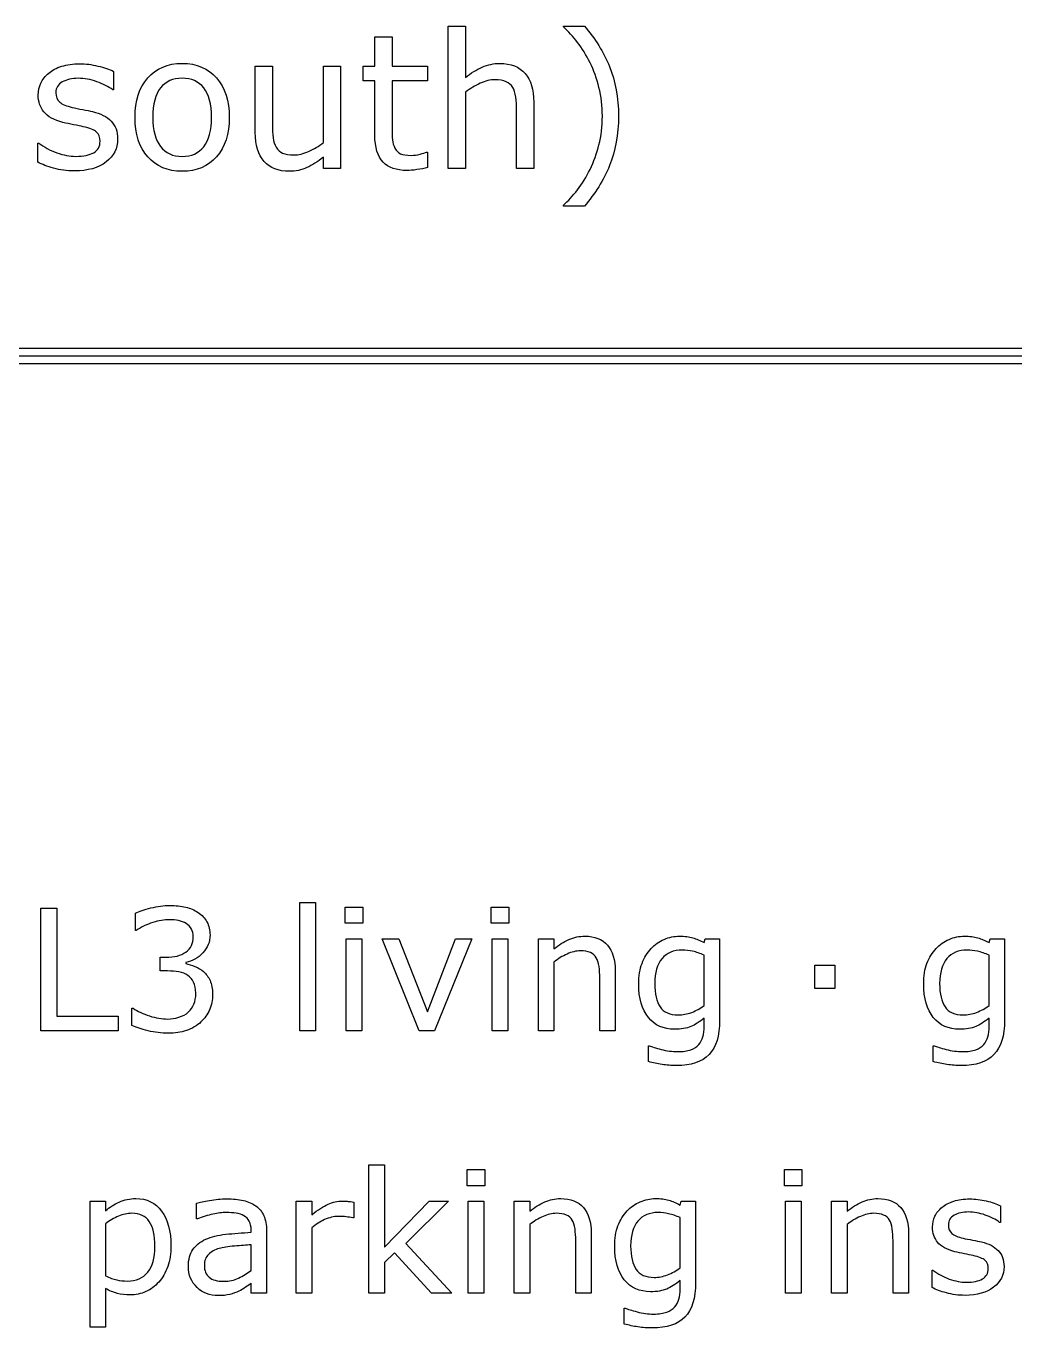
# Model space of a CAD drawing. Extents: x -13 to 750, y 12 to 2314.
# Drawn here: x 171.1 to 223.9, y 54 to 123.5 of the extents above; entities that cross this region are included whole.
import ezdxf

# ---------------------------------------------------------------- set-up
doc = ezdxf.new("R2010")
doc.units = 0
doc.layers.get('0').update_dxf_attribs({"linetype": 'CONTINUOUS'})

msp = doc.modelspace()

# ---------------------------------------------------------------- linework, layer by layer
at = {"color": 7}
for points in [[(194.53521, 119.9628), (194.53521, 115.89), (193.61724, 115.89), (193.61724, 123.4877), (194.53521, 123.4877), (194.53521, 120.7386)], [(199.75977, 123.4395), (199.75977, 123.4885), (200.87793, 123.4885)], [(189.69629, 117.6728), (189.69629, 120.5732), (189.07617, 120.5732), (189.07617, 121.3447), (189.69629, 121.3447), (189.69629, 122.9121), (190.61426, 122.9121), (190.61426, 121.3447), (192.50879, 121.3447), (192.50879, 120.5732), (190.61426, 120.5732), (190.61426, 118.0879)], [(175.75095, 121.0663), (175.75095, 120.0848), (175.70215, 120.0848)], [(183.30957, 117.8046), (183.30957, 121.3446), (184.22754, 121.3446), (184.22754, 118.2391)], [(186.95219, 117.2719), (186.95219, 121.3442), (187.87016, 121.3442), (187.87012, 115.8905)], [(198.17773, 115.8905), (197.25977, 115.8905), (197.25977, 118.996)], [(198.17778, 119.43), (198.17773, 115.8905)], [(202.69922, 118.6838), (202.69922, 118.6835)], [(171.70312, 116.2176), (171.70312, 117.2479), (171.75192, 117.2479)], [(192.45993, 116.765), (192.50873, 116.765), (192.50879, 115.9395)], [(187.87012, 115.8905), (186.95215, 115.8905), (186.95215, 116.496)], [(200.87793, 113.8788), (199.75977, 113.8788), (199.75977, 113.9278)], [(44, 105.89), (268, 105.89)], [(176.95603, 75.2382), (176.91213, 75.2382), (176.91213, 76.1567)], [(199.24963, 73.5547), (199.24963, 69.89), (198.42346, 69.89), (198.42346, 74.7987), (199.24963, 74.7987), (199.24963, 74.2538)], [(207.27393, 74.5876), (207.32663, 74.7985), (208.10007, 74.7985), (208.10017, 70.4481)], [(222.48341, 74.5876), (222.53611, 74.7985), (223.30955, 74.7985), (223.30964, 70.4481)], [(178.63035, 73.076), (178.23484, 73.076), (178.23484, 73.8055), (178.54246, 73.8055)], [(207.274, 71.2391), (207.274, 73.9154)], [(222.48347, 71.2391), (222.48347, 73.9154)], [(179.60598, 73.5287), (179.60598, 73.4667)], [(180.5508, 73.0405), (180.55078, 73.0409)], [(202.52795, 73.076), (202.5279, 69.89)], [(202.5279, 69.89), (201.70173, 69.89), (201.70173, 72.6849)], [(176.72314, 70.1669), (176.72314, 71.0853), (176.78904, 71.0853)], [(207.274, 71.2392), (207.274, 71.2391)], [(222.48347, 71.2392), (222.48347, 71.2391)], [(207.27393, 70.1096), (207.27393, 70.5579)], [(222.48341, 70.1096), (222.48341, 70.5579)], [(204.2945, 68.242), (204.2945, 69.0857), (204.3384, 69.0857)], [(219.50398, 68.242), (219.50398, 69.0857), (219.54788, 69.0857)], [(175.31692, 56.1367), (175.31692, 54.0801), (174.49075, 54.0801), (174.49075, 60.7993), (175.31692, 60.7993), (175.31692, 60.2851)], [(180.22119, 59.8539), (180.17729, 59.8539), (180.17729, 60.6932)], [(186.32964, 59.3754), (186.32964, 55.89), (185.50347, 55.89), (185.50347, 60.7987), (186.32964, 60.7987), (186.32964, 60.0736)], [(188.56646, 60.7467), (188.56641, 59.8978)], [(197.9663, 59.5547), (197.9663, 55.89), (197.14013, 55.89), (197.14013, 60.7987), (197.9663, 60.7987), (197.9663, 60.2538)], [(205.99069, 60.5876), (206.04339, 60.7985), (206.81682, 60.7985), (206.81693, 56.4481)], [(214.90286, 59.5547), (214.90286, 55.89), (214.07669, 55.89), (214.07669, 60.7987), (214.90286, 60.7987), (214.90286, 60.2538)], [(223.08548, 60.5479), (223.08548, 59.6646), (223.04158, 59.6646)], [(188.56641, 59.8978), (188.52251, 59.8978)], [(205.99076, 57.2391), (205.99076, 59.9154)], [(175.31692, 59.5903), (175.31692, 56.8086)], [(183.09082, 59.1335), (183.09082, 59.2609)], [(183.91264, 59.2208), (183.9126, 55.89)], [(201.24462, 59.076), (201.24467, 55.89)], [(218.18118, 59.076), (218.18123, 55.89)], [(178.81058, 58.4043), (178.81058, 58.4038)], [(183.09082, 57.0985), (183.09082, 58.4652)], [(201.24467, 55.89), (200.4185, 55.89), (200.4185, 58.6849)], [(218.18123, 55.89), (217.35506, 55.89), (217.35506, 58.6849)], [(183.09082, 57.0984), (183.09082, 57.0985)], [(205.99076, 57.2392), (205.99076, 57.2391)], [(219.44246, 56.1844), (219.44246, 57.1117), (219.48636, 57.1117)], [(223.27889, 57.3044), (223.27889, 57.305)], [(183.9126, 55.89), (183.09082, 55.89), (183.09082, 56.4129)], [(205.99069, 56.1096), (205.99069, 56.5579)], [(203.01127, 54.242), (203.01127, 55.0857), (203.05517, 55.0857)]]:
    msp.add_lwpolyline(points, dxfattribs=at)
for points in [[(180.98047, 118.6151)], [(181.92773, 118.6151)], [(175.96582, 117.4628)], [(44, 106.2904), (44, 105.4896), (268, 105.4896), (268, 106.2904)], [(175.99805, 69.89), (171.8584, 69.89), (171.8584, 76.4335), (172.72852, 76.4335), (172.72852, 70.6634), (175.99805, 70.6634)], [(186.52295, 69.89), (185.69678, 69.89), (185.69678, 76.7279), (186.52295, 76.7279)], [(189.04541, 75.6205), (188.11377, 75.6205), (188.11377, 76.4774), (189.04541, 76.4774)], [(196.84134, 75.6205), (195.9097, 75.6205), (195.9097, 76.4774), (196.84134, 76.4774)], [(188.99271, 69.89), (188.16653, 69.89), (188.16653, 74.7987), (188.99271, 74.7987)], [(194.87259, 74.7987), (192.88626, 69.89), (192.05569, 69.89), (190.08255, 74.7987), (190.97903, 74.7987), (192.49954, 70.892), (194.00687, 74.7987)], [(196.78864, 69.89), (195.96247, 69.89), (195.96247, 74.7987), (196.78864, 74.7987)], [(214.23933, 72.1356), (213.18903, 72.1356), (213.18903, 73.3793), (214.23933, 73.3793)], [(193.80029, 55.89), (192.71045, 55.89), (190.7417, 58.0389), (190.20557, 57.5292), (190.20557, 55.89), (189.37939, 55.89), (189.37939, 62.7279), (190.20557, 62.7279), (190.20557, 58.3421), (192.5918, 60.7987), (193.6333, 60.7987), (191.35254, 58.5311)], [(195.55811, 61.6205), (194.62646, 61.6205), (194.62646, 62.4774), (195.55811, 62.4774)], [(212.49467, 61.6205), (211.56303, 61.6205), (211.56303, 62.4774), (212.49467, 62.4774)], [(195.50541, 55.89), (194.67924, 55.89), (194.67924, 60.7987), (195.50541, 60.7987)], [(212.44197, 55.89), (211.6158, 55.89), (211.6158, 60.7987), (212.44197, 60.7987)], [(177.95804, 58.3819)]]:
    msp.add_lwpolyline(points, close=True, dxfattribs=at)
for points in [[(200.51172, 122.6143), (200.274087, 122.926833), (200.023437, 123.2019), (199.75977, 123.4395)], [(200.87793, 123.4885), (201.454103, 122.827633), (201.901693, 122.1066), (202.2207, 121.3254)], [(201.18066, 121.5303), (200.975587, 121.943767), (200.752607, 122.3051), (200.51172, 122.6143)], [(171.86423, 120.4462), (171.95863, 120.644733), (172.10023, 120.822133), (172.28903, 120.9784)], [(172.28903, 120.9784), (172.471323, 121.1314), (172.702443, 121.251833), (172.98239, 121.3397)], [(172.98239, 121.3397), (173.265597, 121.430833), (173.581353, 121.4764), (173.92966, 121.4764)], [(173.92966, 121.4764), (174.25518, 121.4764), (174.583957, 121.435733), (174.91599, 121.3544)], [(174.91599, 121.3544), (175.251277, 121.276267), (175.529597, 121.180233), (175.75095, 121.0663)], [(177.57227, 120.7196), (178.027997, 121.2372), (178.641603, 121.496), (179.41309, 121.496)], [(179.41309, 121.496), (180.178063, 121.496), (180.788413, 121.2372), (181.24414, 120.7196)], [(194.53521, 120.7386), (194.821663, 120.976267), (195.117887, 121.161833), (195.42388, 121.2953)], [(195.42388, 121.2953), (195.729867, 121.428767), (196.043993, 121.4955), (196.36626, 121.4955)], [(196.36626, 121.4955), (196.955453, 121.4955), (197.404673, 121.318067), (197.71392, 120.9632)], [(197.71392, 120.9632), (198.02316, 120.6084), (198.17778, 120.097333), (198.17778, 119.43)], [(201.65918, 120.2071), (201.53874, 120.6889), (201.379233, 121.129967), (201.18066, 121.5303)], [(202.2207, 121.3254), (202.539713, 120.544133), (202.69922, 119.6636), (202.69922, 118.6838)], [(171.72751, 119.8114), (171.72751, 120.036), (171.773083, 120.2476), (171.86423, 120.4462)], [(173.01172, 120.5048), (172.7806, 120.3778), (172.66504, 120.187367), (172.66504, 119.9335)], [(173.86133, 120.7001), (173.526043, 120.7001), (173.24284, 120.635), (173.01172, 120.5048)], [(174.84766, 120.5194), (174.512373, 120.639867), (174.183597, 120.7001), (173.86133, 120.7001)], [(175.70215, 120.0848), (175.467777, 120.257333), (175.182947, 120.4022), (174.84766, 120.5194)], [(176.89355, 118.6151), (176.89355, 119.503767), (177.11979, 120.205267), (177.57227, 120.7196)], [(178.25098, 120.1874), (177.97754, 119.8456), (177.84082, 119.3215), (177.84082, 118.6151)], [(179.41309, 120.705), (178.915043, 120.705), (178.527673, 120.532467), (178.25098, 120.1874)], [(180.56543, 120.1874), (180.288737, 120.532467), (179.904623, 120.705), (179.41309, 120.705)], [(180.98047, 118.6151), (180.98047, 119.3215), (180.842123, 119.8456), (180.56543, 120.1874)], [(181.24414, 120.7196), (181.699867, 120.205267), (181.92773, 119.503767), (181.92773, 118.6151)], [(195.32134, 120.4364), (195.0479, 120.312733), (194.785857, 120.154867), (194.53521, 119.9628)], [(196.10747, 120.6219), (195.856823, 120.6219), (195.59478, 120.560067), (195.32134, 120.4364)], [(196.70317, 120.5194), (196.550177, 120.587733), (196.35161, 120.6219), (196.10747, 120.6219)], [(197.05474, 120.2167), (196.97336, 120.353367), (196.85617, 120.454267), (196.70317, 120.5194)], [(197.21587, 119.6991), (197.186603, 119.920433), (197.132893, 120.092967), (197.05474, 120.2167)], [(201.83984, 118.6837), (201.83984, 119.2175), (201.77962, 119.7253), (201.65918, 120.2071)], [(172.02536, 118.9032), (171.826793, 119.1506), (171.72751, 119.453333), (171.72751, 119.8114)], [(172.66504, 119.9335), (172.66504, 119.7089), (172.735027, 119.539633), (172.875, 119.4257)], [(197.25977, 118.996), (197.25977, 119.2466), (197.245137, 119.480967), (197.21587, 119.6991)], [(173.04587, 118.3466), (172.56735, 118.473533), (172.22718, 118.659067), (172.02536, 118.9032)], [(172.875, 119.4257), (173.01172, 119.311767), (173.233073, 119.218967), (173.53906, 119.1473)], [(173.53906, 119.1473), (173.708333, 119.107967), (173.897137, 119.0689), (174.10547, 119.0301)], [(174.10547, 119.0301), (174.317057, 118.990767), (174.492837, 118.954967), (174.63281, 118.9227)], [(174.63281, 118.9227), (175.059243, 118.825033), (175.38802, 118.6574), (175.61914, 118.4198)], [(173.61716, 118.2196), (173.408827, 118.258933), (173.218397, 118.301267), (173.04587, 118.3466)], [(174.12985, 118.1171), (173.999643, 118.146433), (173.828747, 118.1806), (173.61716, 118.2196)], [(174.84274, 117.8339), (174.719047, 117.944567), (174.481417, 118.038967), (174.12985, 118.1171)], [(175.61914, 118.4198), (175.85026, 118.178933), (175.96582, 117.859933), (175.96582, 117.4628)], [(177.57227, 116.5106), (177.11979, 117.024933), (176.89355, 117.726433), (176.89355, 118.6151)], [(177.84082, 118.6151), (177.84082, 117.9315), (177.979167, 117.4123), (178.25586, 117.0575)], [(180.56055, 117.0526), (180.840497, 117.4042), (180.98047, 117.925033), (180.98047, 118.6151)], [(181.92773, 118.6151), (181.92773, 117.726433), (181.699867, 117.024933), (181.24414, 116.5106)], [(184.22754, 118.2391), (184.22754, 117.962433), (184.240573, 117.7248), (184.26664, 117.5262)], [(190.61426, 118.0879), (190.61426, 117.801433), (190.62076, 117.5768), (190.63376, 117.414)], [(201.65918, 117.1553), (201.77962, 117.617567), (201.83984, 118.127033), (201.83984, 118.6837)], [(202.69922, 118.6835), (202.69922, 117.703633), (202.539713, 116.8231), (202.2207, 116.0419)], [(175.02829, 117.3456), (175.02829, 117.5604), (174.96644, 117.723167), (174.84274, 117.8339)], [(175.96582, 117.4628), (175.96582, 116.964733), (175.759113, 116.5562), (175.3457, 116.2372)], [(183.78809, 116.2616), (183.469077, 116.613133), (183.30957, 117.127467), (183.30957, 117.8046)], [(184.26664, 117.5262), (184.292707, 117.330933), (184.348047, 117.1633), (184.43266, 117.0233)], [(190.13086, 116.2324), (189.841147, 116.531867), (189.69629, 117.012), (189.69629, 117.6728)], [(190.63376, 117.414), (190.64676, 117.254533), (190.692333, 117.1048), (190.77048, 116.9648)], [(171.75192, 117.2479), (172.041633, 117.029833), (172.3639, 116.8557), (172.71872, 116.7255)], [(172.71872, 116.7255), (173.07354, 116.5985), (173.41371, 116.535), (173.73923, 116.535)], [(173.73923, 116.535), (174.142877, 116.535), (174.45863, 116.6001), (174.68649, 116.7303)], [(174.68649, 116.7303), (174.914357, 116.860567), (175.02829, 117.065667), (175.02829, 117.3456)], [(178.25586, 117.0575), (178.532553, 116.7059), (178.918297, 116.5301), (179.41309, 116.5301)], [(179.41309, 116.5301), (179.90137, 116.5301), (180.283857, 116.704267), (180.56055, 117.0526)], [(184.43266, 117.0233), (184.520547, 116.8801), (184.634477, 116.775933), (184.77445, 116.7108)], [(184.77445, 116.7108), (184.914423, 116.645467), (185.117877, 116.6128), (185.38481, 116.6128)], [(185.38481, 116.6128), (185.622437, 116.6128), (185.881223, 116.674633), (186.16117, 116.7983)], [(186.16117, 116.7983), (186.444377, 116.921967), (186.70805, 117.079833), (186.95219, 117.2719)], [(190.77048, 116.9648), (190.842093, 116.8346), (190.93975, 116.738567), (191.06345, 116.6767)], [(192.10837, 116.6527), (192.27113, 116.698033), (192.388317, 116.735467), (192.45993, 116.765)], [(201.18066, 115.837), (201.382487, 116.253667), (201.541993, 116.6931), (201.65918, 117.1553)], [(172.54785, 115.9003), (172.212563, 115.9979), (171.930987, 116.103667), (171.70312, 116.2176)], [(175.3457, 116.2372), (174.935547, 115.9182), (174.374023, 115.7587), (173.66113, 115.7587)], [(179.41309, 115.7391), (178.641603, 115.7391), (178.027997, 115.996267), (177.57227, 116.5106)], [(181.24414, 116.5106), (180.788413, 115.996267), (180.178063, 115.7391), (179.41309, 115.7391)], [(185.12598, 115.7391), (184.55306, 115.7391), (184.107097, 115.913267), (183.78809, 116.2616)], [(186.95215, 116.496), (186.642903, 116.251867), (186.34668, 116.064667), (186.06348, 115.9344)], [(191.40039, 115.7832), (190.84375, 115.7832), (190.420573, 115.932933), (190.13086, 116.2324)], [(191.06345, 116.6767), (191.190403, 116.618033), (191.38246, 116.5887), (191.63962, 116.5887)], [(191.63962, 116.5887), (191.78936, 116.5887), (191.94561, 116.610033), (192.10837, 116.6527)], [(202.2207, 116.0419), (201.901693, 115.260633), (201.454103, 114.5396), (200.87793, 113.8788)], [(173.66113, 115.7587), (173.257483, 115.7587), (172.88639, 115.8059), (172.54785, 115.9003)], [(186.06348, 115.9344), (185.780273, 115.8042), (185.467773, 115.7391), (185.12598, 115.7391)], [(191.94238, 115.8272), (191.74056, 115.797867), (191.559897, 115.7832), (191.40039, 115.7832)], [(192.50879, 115.9395), (192.336263, 115.894167), (192.14746, 115.856733), (191.94238, 115.8272)], [(200.51172, 114.753), (200.765627, 115.075267), (200.988607, 115.4366), (201.18066, 115.837)], [(199.75977, 113.9278), (200.010417, 114.1524), (200.261067, 114.427467), (200.51172, 114.753)], [(176.91213, 76.1567), (177.120137, 76.259233), (177.396993, 76.353), (177.7427, 76.438)], [(177.7427, 76.438), (178.091327, 76.525867), (178.42824, 76.5698), (178.75344, 76.5698)], [(178.75344, 76.5698), (179.072773, 76.5698), (179.354023, 76.540467), (179.59719, 76.4818)], [(179.59719, 76.4818), (179.84035, 76.423133), (180.060077, 76.329367), (180.25637, 76.2005)], [(178.73143, 75.8095), (178.453103, 75.8095), (178.157203, 75.7597), (177.84373, 75.6601)], [(179.21922, 75.7655), (179.075667, 75.794833), (178.91307, 75.8095), (178.73143, 75.8095)], [(179.62352, 75.6073), (179.49754, 75.683433), (179.362773, 75.736167), (179.21922, 75.7655)], [(180.25637, 76.2005), (180.467303, 76.0599), (180.62697, 75.89), (180.73537, 75.6908)], [(177.84373, 75.6601), (177.530257, 75.5605), (177.234357, 75.419867), (176.95603, 75.2382)], [(179.90477, 75.3129), (179.837383, 75.432967), (179.743633, 75.5311), (179.62352, 75.6073)], [(180.00584, 74.8998), (180.00584, 75.058), (179.97215, 75.1957), (179.90477, 75.3129)], [(180.73537, 75.6908), (180.84377, 75.4916), (180.89797, 75.2587), (180.89797, 74.9921)], [(179.60594, 74.0824), (179.87254, 74.269867), (180.00584, 74.542333), (180.00584, 74.8998)], [(180.89797, 74.9921), (180.89797, 74.628767), (180.769063, 74.310867), (180.51125, 74.0384)], [(199.24963, 74.2538), (199.507443, 74.467667), (199.774047, 74.634633), (200.04944, 74.7547)], [(200.04944, 74.7547), (200.324827, 74.874833), (200.60754, 74.9349), (200.89758, 74.9349)], [(200.89758, 74.9349), (201.427853, 74.9349), (201.83215, 74.775233), (202.11047, 74.4559)], [(202.11047, 74.4559), (202.38879, 74.136567), (202.52795, 73.6766), (202.52795, 73.076)], [(204.44385, 74.2756), (204.634277, 74.483667), (204.86572, 74.6448), (205.13818, 74.759)], [(205.13818, 74.759), (205.41064, 74.8762), (205.681637, 74.9348), (205.95117, 74.9348)], [(205.95117, 74.9348), (206.23535, 74.9348), (206.472657, 74.905467), (206.66309, 74.8468)], [(206.66309, 74.8468), (206.856443, 74.791467), (207.060057, 74.705067), (207.27393, 74.5876)], [(219.65333, 74.2756), (219.843757, 74.483667), (220.075203, 74.6448), (220.34767, 74.759)], [(220.34767, 74.759), (220.62013, 74.8762), (220.891123, 74.9348), (221.16065, 74.9348)], [(221.16065, 74.9348), (221.44483, 74.9348), (221.682137, 74.905467), (221.87257, 74.8468)], [(221.87257, 74.8468), (222.06593, 74.791467), (222.269543, 74.705067), (222.48341, 74.5876)], [(178.54246, 73.8055), (178.987773, 73.8055), (179.342267, 73.8978), (179.60594, 74.0824)], [(180.51125, 74.0384), (180.25637, 73.768867), (179.954613, 73.598967), (179.60598, 73.5287)], [(199.95715, 73.981), (199.711057, 73.869667), (199.475217, 73.727567), (199.24963, 73.5547)], [(200.66467, 74.148), (200.439083, 74.148), (200.203243, 74.092333), (199.95715, 73.981)], [(201.2008, 74.056), (201.063107, 74.117333), (200.884397, 74.148), (200.66467, 74.148)], [(201.51721, 73.7836), (201.44397, 73.9066), (201.3385, 73.9974), (201.2008, 74.056)], [(201.66223, 73.3177), (201.63583, 73.516967), (201.58749, 73.672267), (201.51721, 73.7836)], [(203.95605, 73.4802), (204.07617, 73.787867), (204.23877, 74.053), (204.44385, 74.2756)], [(205.024, 73.7353), (204.763253, 73.430633), (204.63288, 72.988267), (204.63288, 72.4082)], [(206.09626, 74.1923), (205.64216, 74.1923), (205.28474, 74.039967), (205.024, 73.7353)], [(206.65876, 74.1263), (206.47126, 74.1703), (206.28376, 74.1923), (206.09626, 74.1923)], [(207.274, 73.9154), (207.054273, 74.015), (206.849193, 74.0853), (206.65876, 74.1263)], [(219.16554, 73.4802), (219.285653, 73.787867), (219.44825, 74.053), (219.65333, 74.2756)], [(220.23347, 73.7353), (219.97273, 73.430633), (219.84236, 72.988267), (219.84236, 72.4082)], [(221.30573, 74.1923), (220.85163, 74.1923), (220.49421, 74.039967), (220.23347, 73.7353)], [(221.86823, 74.1263), (221.68073, 74.1703), (221.49323, 74.1923), (221.30573, 74.1923)], [(222.48347, 73.9154), (222.263743, 74.015), (222.058663, 74.0853), (221.86823, 74.1263)], [(179.2368, 73.023), (179.0493, 73.058333), (178.84715, 73.076), (178.63035, 73.076)], [(179.7158, 72.8384), (179.583967, 72.929267), (179.4243, 72.9908), (179.2368, 73.023)], [(179.60598, 73.4667), (179.7466, 73.443367), (179.907733, 73.393567), (180.08938, 73.3173)], [(180.08938, 73.3173), (180.27102, 73.2441), (180.424827, 73.151833), (180.5508, 73.0405)], [(180.55078, 73.0409), (180.691407, 72.9149), (180.80713, 72.7567), (180.89795, 72.5663)], [(201.70173, 72.6849), (201.70173, 72.9105), (201.688563, 73.121433), (201.66223, 73.3177)], [(203.78027, 72.3904), (203.78027, 72.812267), (203.838863, 73.175533), (203.95605, 73.4802)], [(218.98976, 72.3904), (218.98976, 72.812267), (219.048353, 73.175533), (219.16554, 73.4802)], [(180.02342, 72.4737), (179.950173, 72.628967), (179.847633, 72.750533), (179.7158, 72.8384)], [(180.13768, 71.8936), (180.13768, 72.128), (180.099593, 72.321367), (180.02342, 72.4737)], [(180.89795, 72.5663), (180.98877, 72.375833), (181.03418, 72.129733), (181.03418, 71.828)], [(204.29443, 70.5974), (203.951657, 71.0222), (203.78027, 71.619867), (203.78027, 72.3904)], [(204.63288, 72.4082), (204.63288, 71.8574), (204.72956, 71.4399), (204.92292, 71.1557)], [(219.50392, 70.5974), (219.161147, 71.0222), (218.98976, 71.619867), (218.98976, 72.3904)], [(219.84236, 72.4082), (219.84236, 71.8574), (219.939037, 71.4399), (220.13239, 71.1557)], [(180.0366, 71.3047), (180.103987, 71.459967), (180.13768, 71.656267), (180.13768, 71.8936)], [(181.03418, 71.828), (181.03418, 71.529133), (180.97998, 71.2552), (180.87158, 71.0062)], [(176.78904, 71.0853), (177.038067, 70.921233), (177.331037, 70.785), (177.66795, 70.6766)], [(179.2324, 70.606), (179.440407, 70.667333), (179.608863, 70.758167), (179.73777, 70.8785)], [(179.73777, 70.8785), (179.872537, 71.007367), (179.972147, 71.149433), (180.0366, 71.3047)], [(180.87158, 71.0062), (180.76318, 70.7572), (180.610837, 70.5404), (180.41455, 70.3558)], [(204.92292, 71.1557), (205.11628, 70.871567), (205.43708, 70.7295), (205.88532, 70.7295)], [(205.88532, 70.7295), (206.12556, 70.7295), (206.365797, 70.7749), (206.60603, 70.8657)], [(206.60603, 70.8657), (206.84919, 70.959433), (207.071847, 71.083933), (207.274, 71.2392)], [(220.13239, 71.1557), (220.32575, 70.871567), (220.646553, 70.7295), (221.0948, 70.7295)], [(221.0948, 70.7295), (221.335033, 70.7295), (221.575267, 70.7749), (221.8155, 70.8657)], [(221.8155, 70.8657), (222.058667, 70.959433), (222.281323, 71.083933), (222.48347, 71.2392)], [(177.58887, 69.8856), (177.237303, 69.970533), (176.948727, 70.0643), (176.72314, 70.1669)], [(177.66795, 70.6766), (178.004863, 70.5682), (178.330057, 70.514), (178.64353, 70.514)], [(178.64353, 70.514), (178.828103, 70.514), (179.024393, 70.544667), (179.2324, 70.606)], [(180.41455, 70.3558), (180.194823, 70.150733), (179.935547, 69.9984), (179.63672, 69.8988)], [(205.69189, 69.9646), (205.105957, 69.9646), (204.640137, 70.175533), (204.29443, 70.5974)], [(207.27393, 70.5579), (207.024903, 70.358633), (206.786133, 70.2092), (206.55762, 70.1096)], [(208.10017, 70.4481), (208.10017, 69.6161), (207.911203, 69.005267), (207.53327, 68.6156)], [(220.90138, 69.9646), (220.31544, 69.9646), (219.84962, 70.175533), (219.50392, 70.5974)], [(222.48341, 70.5579), (222.234383, 70.358633), (221.995613, 70.2092), (221.7671, 70.1096)], [(223.30964, 70.4481), (223.30964, 69.6161), (223.120677, 69.005267), (222.74275, 68.6156)], [(178.66113, 69.7538), (178.29785, 69.7538), (177.94043, 69.797733), (177.58887, 69.8856)], [(179.63672, 69.8988), (179.34082, 69.802133), (179.015623, 69.7538), (178.66113, 69.7538)], [(206.55762, 70.1096), (206.332033, 70.012933), (206.043457, 69.9646), (205.69189, 69.9646)], [(206.9883, 69.156), (207.09084, 69.270267), (207.164083, 69.407967), (207.20803, 69.5691)], [(207.20803, 69.5691), (207.251963, 69.730233), (207.27393, 69.9104), (207.27393, 70.1096)], [(221.7671, 70.1096), (221.541513, 70.012933), (221.25294, 69.9646), (220.90138, 69.9646)], [(222.19778, 69.156), (222.30032, 69.270267), (222.373563, 69.407967), (222.41751, 69.5691)], [(222.41751, 69.5691), (222.461443, 69.730233), (222.48341, 69.9104), (222.48341, 70.1096)], [(204.3384, 69.0857), (204.473167, 69.033033), (204.687033, 68.968567), (204.98, 68.8923)], [(204.98, 68.8923), (205.272967, 68.813233), (205.565937, 68.7737), (205.85891, 68.7737)], [(205.85891, 68.7737), (206.140157, 68.7737), (206.373067, 68.8074), (206.55764, 68.8748)], [(206.55764, 68.8748), (206.742207, 68.942133), (206.88576, 69.035867), (206.9883, 69.156)], [(219.54788, 69.0857), (219.682647, 69.033033), (219.896513, 68.968567), (220.18948, 68.8923)], [(220.18948, 68.8923), (220.482453, 68.813233), (220.775423, 68.7737), (221.06839, 68.7737)], [(221.06839, 68.7737), (221.349637, 68.7737), (221.582547, 68.8074), (221.76712, 68.8748)], [(221.76712, 68.8748), (221.951693, 68.942133), (222.095247, 69.035867), (222.19778, 69.156)], [(205.024, 68.0881), (204.777907, 68.123433), (204.53474, 68.174733), (204.2945, 68.242)], [(205.78864, 68.0311), (205.5279, 68.0311), (205.27302, 68.0501), (205.024, 68.0881)], [(207.53327, 68.6156), (207.155343, 68.225933), (206.5738, 68.0311), (205.78864, 68.0311)], [(220.23347, 68.0881), (219.987377, 68.123433), (219.744213, 68.174733), (219.50398, 68.242)], [(220.99812, 68.0311), (220.737373, 68.0311), (220.48249, 68.0501), (220.23347, 68.0881)], [(222.74275, 68.6156), (222.364817, 68.225933), (221.783273, 68.0311), (220.99812, 68.0311)], [(175.31692, 60.2851), (175.536647, 60.4697), (175.782743, 60.623533), (176.05521, 60.7466)], [(176.05521, 60.7466), (176.330597, 60.872533), (176.623563, 60.9355), (176.93411, 60.9355)], [(176.93411, 60.9355), (177.52591, 60.9355), (177.98587, 60.7114), (178.31399, 60.2632)], [(180.17729, 60.6932), (180.338423, 60.7372), (180.571333, 60.785533), (180.87602, 60.8382)], [(180.87602, 60.8382), (181.180707, 60.890867), (181.481, 60.9172), (181.7769, 60.9172)], [(181.7769, 60.9172), (182.1226, 60.9172), (182.42289, 60.887867), (182.67777, 60.8292)], [(182.67777, 60.8292), (182.935583, 60.773867), (183.15824, 60.677167), (183.34574, 60.5391)], [(183.34574, 60.5391), (183.530313, 60.404367), (183.67094, 60.230067), (183.76762, 60.0162)], [(186.32964, 60.0736), (186.657767, 60.337267), (186.94634, 60.5233), (187.19536, 60.6317)], [(187.19536, 60.6317), (187.447313, 60.743033), (187.703663, 60.7987), (187.96441, 60.7987)], [(187.96441, 60.7987), (188.107963, 60.7987), (188.211967, 60.794367), (188.27642, 60.7857)], [(188.27642, 60.7857), (188.340887, 60.779033), (188.437567, 60.766033), (188.56646, 60.7467)], [(197.9663, 60.2538), (198.224113, 60.467667), (198.490713, 60.634633), (198.7661, 60.7547)], [(198.7661, 60.7547), (199.041493, 60.874833), (199.32421, 60.9349), (199.61425, 60.9349)], [(199.61425, 60.9349), (200.144523, 60.9349), (200.54882, 60.775233), (200.82714, 60.4559)], [(200.82714, 60.4559), (201.10546, 60.136567), (201.24462, 59.6766), (201.24462, 59.076)], [(203.16061, 60.2756), (203.351043, 60.483667), (203.58249, 60.6448), (203.85495, 60.759)], [(203.85495, 60.759), (204.12741, 60.8762), (204.398407, 60.9348), (204.66794, 60.9348)], [(204.66794, 60.9348), (204.95212, 60.9348), (205.189423, 60.905467), (205.37985, 60.8468)], [(205.37985, 60.8468), (205.57321, 60.791467), (205.776823, 60.705067), (205.99069, 60.5876)], [(214.90286, 60.2538), (215.160673, 60.467667), (215.427277, 60.634633), (215.70267, 60.7547)], [(215.70267, 60.7547), (215.978057, 60.874833), (216.26077, 60.9349), (216.55081, 60.9349)], [(216.55081, 60.9349), (217.081083, 60.9349), (217.48538, 60.775233), (217.7637, 60.4559)], [(217.7637, 60.4559), (218.04202, 60.136567), (218.18118, 59.6766), (218.18118, 59.076)], [(219.58743, 59.9898), (219.67239, 60.168533), (219.799833, 60.3282), (219.96976, 60.4688)], [(219.96976, 60.4688), (220.13382, 60.606467), (220.341827, 60.714867), (220.59378, 60.794)], [(220.59378, 60.794), (220.84866, 60.876), (221.13284, 60.917), (221.44632, 60.917)], [(221.44632, 60.917), (221.739287, 60.917), (222.035183, 60.8804), (222.33401, 60.8072)], [(222.33401, 60.8072), (222.63577, 60.736867), (222.88626, 60.650433), (223.08548, 60.5479)], [(176.00687, 59.9946), (175.76663, 59.892067), (175.536647, 59.7573), (175.31692, 59.5903)], [(176.72317, 60.1484), (176.48587, 60.1484), (176.247103, 60.097133), (176.00687, 59.9946)], [(177.65482, 59.7089), (177.452667, 60.0019), (177.142117, 60.1484), (176.72317, 60.1484)], [(178.31399, 60.2632), (178.64505, 59.817867), (178.81058, 59.198233), (178.81058, 58.4043)], [(181.04736, 60.1), (180.78076, 60.044), (180.50537, 59.961967), (180.22119, 59.8539)], [(181.77246, 60.188), (181.555667, 60.188), (181.313967, 60.158667), (181.04736, 60.1)], [(182.28662, 60.153), (182.12256, 60.176333), (181.951173, 60.188), (181.77246, 60.188)], [(182.7085, 60.0168), (182.591307, 60.084133), (182.45068, 60.129533), (182.28662, 60.153)], [(182.98975, 59.7267), (182.925283, 59.849767), (182.831533, 59.946467), (182.7085, 60.0168)], [(183.76762, 60.0162), (183.8643, 59.802333), (183.91264, 59.5372), (183.91264, 59.2208)], [(187.01519, 59.8104), (186.777883, 59.699067), (186.549367, 59.554067), (186.32964, 59.3754)], [(187.75347, 59.9818), (187.498583, 59.9818), (187.25249, 59.924667), (187.01519, 59.8104)], [(188.16216, 59.9598), (188.0479, 59.974467), (187.91167, 59.9818), (187.75347, 59.9818)], [(188.52251, 59.8978), (188.399463, 59.927133), (188.279347, 59.9478), (188.16216, 59.9598)], [(198.67382, 59.981), (198.427727, 59.869667), (198.191887, 59.727567), (197.9663, 59.5547)], [(199.38134, 60.148), (199.155753, 60.148), (198.919913, 60.092333), (198.67382, 59.981)], [(199.91747, 60.056), (199.779777, 60.117333), (199.601067, 60.148), (199.38134, 60.148)], [(200.23388, 59.7836), (200.160633, 59.9066), (200.055163, 59.9974), (199.91747, 60.056)], [(200.3789, 59.3177), (200.352567, 59.516967), (200.304227, 59.672267), (200.23388, 59.7836)], [(202.67282, 59.4802), (202.79294, 59.787867), (202.955537, 60.053), (203.16061, 60.2756)], [(203.74076, 59.7353), (203.48002, 59.430633), (203.34965, 58.988267), (203.34965, 58.4082)], [(204.81303, 60.1923), (204.35893, 60.1923), (204.001507, 60.039967), (203.74076, 59.7353)], [(205.37553, 60.1263), (205.18803, 60.1703), (205.00053, 60.1923), (204.81303, 60.1923)], [(205.99076, 59.9154), (205.771033, 60.015), (205.565957, 60.0853), (205.37553, 60.1263)], [(215.61038, 59.981), (215.364287, 59.869667), (215.128447, 59.727567), (214.90286, 59.5547)], [(216.3179, 60.148), (216.092313, 60.148), (215.856473, 60.092333), (215.61038, 59.981)], [(216.85403, 60.056), (216.716337, 60.117333), (216.537627, 60.148), (216.3179, 60.148)], [(217.17044, 59.7836), (217.0972, 59.9066), (216.99173, 59.9974), (216.85403, 60.056)], [(217.31546, 59.3177), (217.289127, 59.516967), (217.240787, 59.672267), (217.17044, 59.7836)], [(219.46439, 59.4185), (219.46439, 59.620633), (219.505403, 59.811067), (219.58743, 59.9898)], [(220.6202, 60.0425), (220.412193, 59.928233), (220.30819, 59.756867), (220.30819, 59.5284)], [(221.38485, 60.2183), (221.08309, 60.2183), (220.828207, 60.1597), (220.6202, 60.0425)], [(222.27254, 60.0557), (221.97078, 60.1641), (221.674883, 60.2183), (221.38485, 60.2183)], [(223.04158, 59.6646), (222.830647, 59.819867), (222.5743, 59.950233), (222.27254, 60.0557)], [(177.95804, 58.3818), (177.95804, 58.9736), (177.856967, 59.415967), (177.65482, 59.7089)], [(181.7417, 59.028), (182.160647, 59.074667), (182.610353, 59.109833), (183.09082, 59.1335)], [(183.09082, 59.2609), (183.09082, 59.448433), (183.05713, 59.6037), (182.98975, 59.7267)], [(200.4185, 58.6849), (200.4185, 58.9105), (200.4053, 59.121433), (200.3789, 59.3177)], [(202.49704, 58.3904), (202.49704, 58.812267), (202.555633, 59.175533), (202.67282, 59.4802)], [(217.35506, 58.6849), (217.35506, 58.9105), (217.34186, 59.121433), (217.31546, 59.3177)], [(219.73245, 58.6011), (219.553743, 58.823767), (219.46439, 59.096233), (219.46439, 59.4185)], [(220.30819, 59.5284), (220.30819, 59.3262), (220.371177, 59.173833), (220.49715, 59.0713)], [(220.49715, 59.0713), (220.620197, 58.968767), (220.819417, 58.8853), (221.09481, 58.8209)], [(177.57132, 57.002), (177.829133, 57.312533), (177.95804, 57.7725), (177.95804, 58.3819)], [(178.81058, 58.4038), (178.81058, 58.005333), (178.75345, 57.640567), (178.63919, 57.3095)], [(179.97949, 58.215), (180.140623, 58.446467), (180.36914, 58.6281), (180.66504, 58.7599)], [(180.66504, 58.7599), (180.963867, 58.891767), (181.322753, 58.981133), (181.7417, 59.028)], [(182.19873, 58.3992), (181.858883, 58.369867), (181.589353, 58.327367), (181.39014, 58.2717)], [(183.09082, 58.4652), (182.838867, 58.450533), (182.541503, 58.428533), (182.19873, 58.3992)], [(203.0112, 56.5974), (202.668427, 57.0222), (202.49704, 57.619867), (202.49704, 58.3904)], [(203.34965, 58.4082), (203.34965, 57.8574), (203.44633, 57.4399), (203.63969, 57.1557)], [(220.65091, 58.1001), (220.220243, 58.214367), (219.91409, 58.381367), (219.73245, 58.6011)], [(221.09481, 58.8209), (221.24715, 58.785567), (221.41707, 58.7504), (221.60457, 58.7154)], [(221.60457, 58.7154), (221.795003, 58.680067), (221.953207, 58.647733), (222.07918, 58.6184)], [(222.07918, 58.6184), (222.462973, 58.530533), (222.758873, 58.379667), (222.96688, 58.1658)], [(179.74219, 57.3141), (179.74219, 57.686167), (179.82129, 57.986467), (179.97949, 58.215)], [(180.81445, 57.9553), (180.66797, 57.8147), (180.59473, 57.6199), (180.59473, 57.3709)], [(181.39014, 58.2717), (181.152833, 58.204367), (180.960937, 58.0989), (180.81445, 57.9553)], [(221.16507, 57.9859), (220.97757, 58.021233), (220.806183, 58.0593), (220.65091, 58.1001)], [(221.62649, 57.8939), (221.509303, 57.920567), (221.355497, 57.951233), (221.16507, 57.9859)], [(222.2681, 57.639), (222.156767, 57.7386), (221.942897, 57.823567), (221.62649, 57.8939)], [(222.96688, 58.1658), (223.174887, 57.949), (223.27889, 57.661867), (223.27889, 57.3044)], [(176.49466, 56.5362), (176.95462, 56.5362), (177.313507, 56.691467), (177.57132, 57.002)], [(178.63919, 57.3095), (178.52493, 56.981367), (178.363797, 56.703067), (178.15579, 56.4746)], [(180.20361, 56.1935), (179.895997, 56.4865), (179.74219, 56.860033), (179.74219, 57.3141)], [(180.59473, 57.3709), (180.59473, 57.089633), (180.67969, 56.8772), (180.84961, 56.7336)], [(182.42285, 56.6897), (182.663083, 56.803967), (182.88574, 56.9402), (183.09082, 57.0984)], [(203.63969, 57.1557), (203.83305, 56.871567), (204.15385, 56.7295), (204.60209, 56.7295)], [(205.32279, 56.8657), (205.565957, 56.959433), (205.788613, 57.083933), (205.99076, 57.2392)], [(219.48636, 57.1117), (219.7471, 56.915367), (220.03714, 56.758633), (220.35648, 56.6415)], [(222.12747, 56.6459), (222.33255, 56.763033), (222.43509, 56.9476), (222.43509, 57.1996)], [(222.43509, 57.1996), (222.43509, 57.392933), (222.379427, 57.5394), (222.2681, 57.639)], [(223.27889, 57.305), (223.27889, 56.8568), (223.092853, 56.489133), (222.72078, 56.202)], [(175.31692, 56.8086), (175.5513, 56.703133), (175.751987, 56.631333), (175.91898, 56.5932)], [(175.91898, 56.5932), (176.0889, 56.5552), (176.280793, 56.5362), (176.49466, 56.5362)], [(178.15579, 56.4746), (177.96243, 56.2578), (177.733913, 56.089333), (177.47024, 55.9692)], [(180.84961, 56.7336), (181.01953, 56.593), (181.278807, 56.5227), (181.62744, 56.5227)], [(181.62744, 56.5227), (181.91748, 56.5227), (182.182617, 56.578367), (182.42285, 56.6897)], [(183.09082, 56.4129), (183.01758, 56.3629), (182.91797, 56.2926), (182.79199, 56.202)], [(204.40866, 55.9646), (203.822727, 55.9646), (203.356907, 56.175533), (203.0112, 56.5974)], [(204.60209, 56.7295), (204.842323, 56.7295), (205.082557, 56.7749), (205.32279, 56.8657)], [(205.99069, 56.5579), (205.74167, 56.358633), (205.5029, 56.2092), (205.27438, 56.1096)], [(206.81693, 56.4481), (206.81693, 55.6161), (206.627967, 55.005267), (206.25004, 54.6156)], [(220.35648, 56.6415), (220.675813, 56.527233), (220.981963, 56.4701), (221.27493, 56.4701)], [(221.27493, 56.4701), (221.63821, 56.4701), (221.92239, 56.5287), (222.12747, 56.6459)], [(175.94534, 55.8774), (175.740267, 55.932733), (175.530793, 56.019167), (175.31692, 56.1367)], [(176.63968, 55.7934), (176.384793, 55.7934), (176.153347, 55.8214), (175.94534, 55.8774)], [(177.47024, 55.9692), (177.2095, 55.852), (176.932647, 55.7934), (176.63968, 55.7934)], [(181.32861, 55.7541), (180.88623, 55.7541), (180.51123, 55.900567), (180.20361, 56.1935)], [(181.95703, 55.8241), (181.778317, 55.777433), (181.568843, 55.7541), (181.32861, 55.7541)], [(182.43164, 55.9911), (182.293947, 55.9237), (182.135743, 55.868033), (181.95703, 55.8241)], [(182.79199, 56.202), (182.668943, 56.114133), (182.548827, 56.043833), (182.43164, 55.9911)], [(205.27438, 56.1096), (205.0488, 56.012933), (204.760227, 55.9646), (204.40866, 55.9646)], [(205.70507, 55.156), (205.80761, 55.270267), (205.88085, 55.407967), (205.92479, 55.5691)], [(205.92479, 55.5691), (205.968723, 55.730233), (205.99069, 55.9104), (205.99069, 56.1096)], [(220.20272, 55.8988), (219.90096, 55.986667), (219.64754, 56.081867), (219.44246, 56.1844)], [(221.20467, 55.7713), (220.84139, 55.7713), (220.507407, 55.8138), (220.20272, 55.8988)], [(222.72078, 56.202), (222.35164, 55.914867), (221.84627, 55.7713), (221.20467, 55.7713)], [(203.05517, 55.0857), (203.18993, 55.033033), (203.403797, 54.968567), (203.69677, 54.8923)], [(203.69677, 54.8923), (203.989737, 54.813233), (204.282703, 54.7737), (204.57567, 54.7737)], [(204.57567, 54.7737), (204.856923, 54.7737), (205.089833, 54.8074), (205.2744, 54.8748)], [(205.2744, 54.8748), (205.458973, 54.942133), (205.60253, 55.035867), (205.70507, 55.156)], [(203.74076, 54.0881), (203.494667, 54.123433), (203.251503, 54.174733), (203.01127, 54.242)], [(206.25004, 54.6156), (205.872113, 54.225933), (205.29057, 54.0311), (204.50541, 54.0311)], [(204.50541, 54.0311), (204.24467, 54.0311), (203.989787, 54.0501), (203.74076, 54.0881)]]:
    msp.add_open_spline(points, degree=3, dxfattribs=at)

doc.saveas('drawing.dxf')
